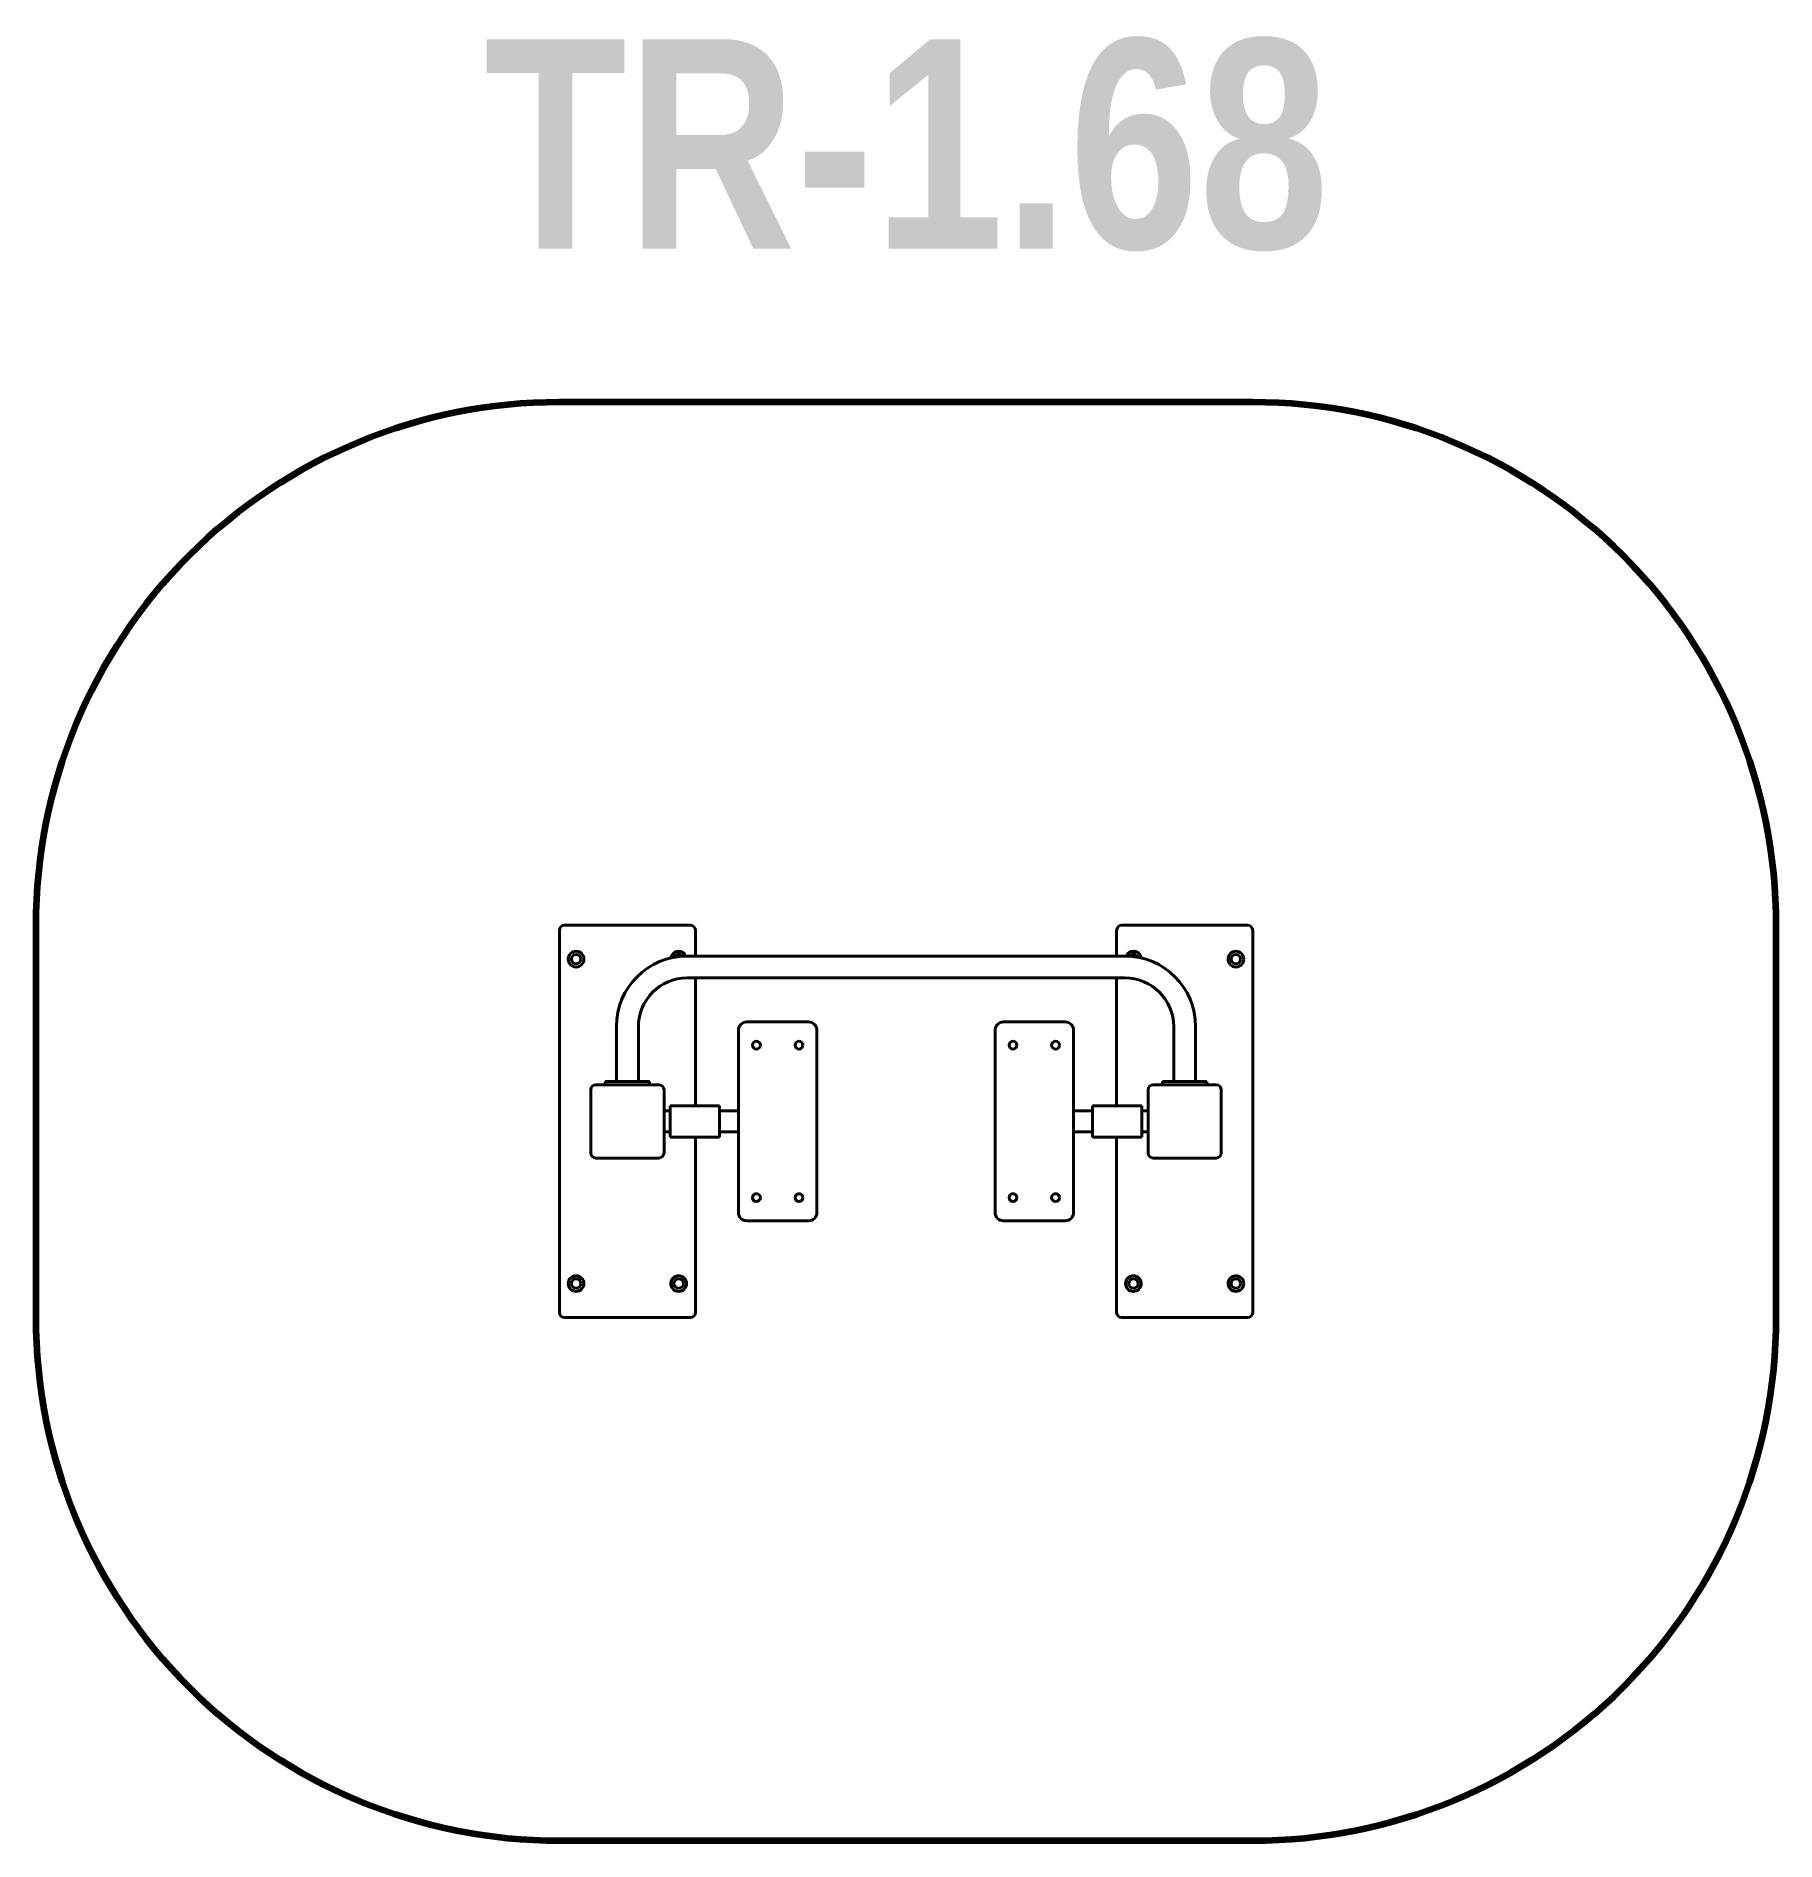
# Model space of a CAD drawing. Header units: millimetres. Extents: x 65696 to 69021, y 1134 to 4583.
import ezdxf

# ---------------------------------------------------------------- set-up
doc = ezdxf.new("R2010")
doc.units = ezdxf.units.MM
doc.layers.add('DiKom', color=7, linetype='Continuous')
doc.styles.add('style1', font='arialbd.ttf', dxfattribs={"width": 0.8})

msp = doc.modelspace()

# ---------------------------------------------------------------- linework, layer by layer
at = {"layer": 'DiKom', "color": 7, "linetype": 'Continuous', "lineweight": 40}
for p, q in [((66696.2, 2258.6), (66696.2, 2873.6)), ((66696.2, 2873.6), (66696.2, 2758.6)), ((66706.2, 2883.6), (66946.2, 2883.6)), ((66956.2, 2873.6), (66956.2, 2824.6)), ((66956.2, 2824.6), (66956.2, 2873.6)), ((66956.2, 2824.6), (66956.2, 2873.6)), ((67761.2, 2873.6), (67761.2, 2824.6)), ((67761.2, 2824.6), (67761.2, 2873.6)), ((67761.2, 2824.6), (67761.2, 2873.6)), ((68011.2, 2883.6), (67771.2, 2883.6)), ((68021.2, 2258.6), (68021.2, 2873.6)), ((68021.2, 2873.6), (68021.2, 2758.6)), ((66940.2, 2824.6), (67358.7, 2824.6)), ((67777.2, 2824.6), (67358.7, 2824.6)), ((66940.2, 2782.6), (67358.7, 2782.6)), ((66956.2, 2538.6), (66956.2, 2782.6)), ((66956.2, 2538.6), (66956.2, 2782.6)), ((66956.2, 2782.6), (66956.2, 2758.6)), ((67777.2, 2782.6), (67358.7, 2782.6)), ((67761.2, 2538.6), (67761.2, 2782.6)), ((67761.2, 2538.6), (67761.2, 2782.6)), ((67761.2, 2782.6), (67761.2, 2758.6)), ((67172.5, 2698.6), (67054.5, 2698.6)), ((67544.8, 2698.6), (67662.8, 2698.6)), ((66805.2, 2689.6), (66805.2, 2584.6)), ((66847.2, 2689.6), (66847.2, 2584.6)), ((67038.5, 2682.6), (67038.5, 2334.6)), ((67188.5, 2334.6), (67188.5, 2682.6)), ((67528.8, 2334.6), (67528.8, 2682.6)), ((67678.8, 2682.6), (67678.8, 2334.6)), ((67870.2, 2689.6), (67870.2, 2584.6)), ((67912.2, 2689.6), (67912.2, 2584.6)), ((66756.2, 2568.6), (66756.2, 2448.6)), ((66886.2, 2578.6), (66766.2, 2578.6)), ((66783.7, 2584.6), (66783.7, 2578.6)), ((66783.7, 2584.6), (66868.7, 2584.6)), ((66868.7, 2584.6), (66868.7, 2578.6)), ((66896.2, 2448.6), (66896.2, 2568.6)), ((67821.2, 2448.6), (67821.2, 2568.6)), ((67831.2, 2578.6), (67951.2, 2578.6)), ((67848.7, 2584.6), (67848.7, 2578.6)), ((67933.7, 2584.6), (67848.7, 2584.6)), ((67933.7, 2584.6), (67933.7, 2578.6)), ((67961.2, 2568.6), (67961.2, 2448.6)), ((66896.2, 2528.6), (66908.2, 2528.6)), ((66908.2, 2538.6), (67002.2, 2538.6)), ((66908.2, 2538.6), (66908.2, 2478.6)), ((67002.2, 2538.6), (67002.2, 2478.6)), ((67002.2, 2528.6), (67038.5, 2528.6)), ((67715.2, 2528.6), (67678.8, 2528.6)), ((67809.2, 2538.6), (67715.2, 2538.6)), ((67715.2, 2538.6), (67715.2, 2478.6)), ((67809.2, 2538.6), (67809.2, 2478.6)), ((67821.2, 2528.6), (67809.2, 2528.6)), ((66896.2, 2488.6), (66908.2, 2488.6)), ((67002.2, 2488.6), (67038.5, 2488.6)), ((67715.2, 2488.6), (67678.8, 2488.6)), ((67821.2, 2488.6), (67809.2, 2488.6)), ((66908.2, 2478.6), (67002.2, 2478.6)), ((66956.2, 2143.6), (66956.2, 2478.6)), ((66956.2, 2318.6), (66956.2, 2478.6)), ((67809.2, 2478.6), (67715.2, 2478.6)), ((67761.2, 2143.6), (67761.2, 2478.6)), ((67761.2, 2318.6), (67761.2, 2478.6)), ((66766.2, 2438.6), (66886.2, 2438.6)), ((67951.2, 2438.6), (67831.2, 2438.6)), ((67054.5, 2318.6), (67172.5, 2318.6)), ((67662.8, 2318.6), (67544.8, 2318.6)), ((66696.2, 2143.6), (66696.2, 2258.6)), ((68021.2, 2143.6), (68021.2, 2258.6)), ((66946.2, 2133.6), (66706.2, 2133.6)), ((67771.2, 2133.6), (68011.2, 2133.6))]:
    msp.add_line(p, q, dxfattribs=at)
at = {"layer": 'DiKom', "color": 3, "lineweight": 200}
msp.add_lwpolyline([(65696.2, 2133.6), (65696.2, 2883.6, -0.414214), (66696.2, 3883.6), (68021.2, 3883.6, -0.414214), (69021.2, 2883.6), (69021.2, 2133.6, -0.414214), (68021.2, 1133.6), (66696.2, 1133.6, -0.414214)], format="xyb", close=True, dxfattribs=at)
at = {"layer": 'DiKom', "color": 7, "linetype": 'Continuous', "lineweight": 40}
for centre, radius in [((66728.2, 2818.6), 15), ((67989.2, 2818.6), 15), ((66728.2, 2818.6), 9), ((67989.2, 2818.6), 9), ((67072.8, 2654.3), 7.5), ((67154.2, 2654.3), 7.5), ((67563.1, 2654.3), 7.5), ((67644.5, 2654.3), 7.5), ((67072.8, 2362.9), 7.5), ((67154.2, 2362.9), 7.5), ((67563.1, 2362.9), 7.5), ((67644.5, 2362.9), 7.5), ((66728.2, 2198.6), 15), ((66728.2, 2198.6), 9), ((66924.2, 2198.6), 15), ((66924.2, 2198.6), 15), ((66924.2, 2198.6), 9), ((66924.2, 2198.6), 9), ((67793.2, 2198.6), 15), ((67793.2, 2198.6), 15), ((67793.2, 2198.6), 9), ((67793.2, 2198.6), 9), ((67989.2, 2198.6), 15), ((67989.2, 2198.6), 9)]:
    msp.add_circle(centre, radius, dxfattribs=at)
for centre, radius, start, end in [((66706.2, 2873.6), 10, 90, 180), ((66706.2, 2873.6), 10, 90, 180), ((66946.2, 2873.6), 10, 0, 90), ((66946.2, 2873.6), 10, 0, 90), ((66946.2, 2873.6), 10, 0, 90), ((67771.2, 2873.6), 10, 90, 180), ((67771.2, 2873.6), 10, 90, 180), ((67771.2, 2873.6), 10, 90, 180), ((68011.2, 2873.6), 10, 0, 90), ((68011.2, 2873.6), 10, 0, 90), ((66924.2, 2818.6), 15, 23.5782, 170.6402), ((66924.2, 2818.6), 15, 23.5782, 156.4218), ((67793.2, 2818.6), 15, 23.5782, 156.4218), ((67793.2, 2818.6), 15, 9.3598, 156.4218), ((66940.2, 2689.6), 135, 90, 180), ((66924.2, 2818.6), 9, 41.8103, 154.8651), ((66924.2, 2818.6), 9, 41.8103, 138.1897), ((67777.2, 2689.6), 135, 0, 90), ((67793.2, 2818.6), 9, 41.8103, 138.1897), ((67793.2, 2818.6), 9, 25.1349, 138.1897), ((66940.2, 2689.6), 93, 90, 180), ((67777.2, 2689.6), 93, 0, 90), ((67054.5, 2682.6), 16, 90, 180), ((67172.5, 2682.6), 16, 0, 90), ((67544.8, 2682.6), 16, 90, 180), ((67662.8, 2682.6), 16, 0, 90), ((66766.2, 2568.6), 10, 90, 180), ((66886.2, 2568.6), 10, 0, 90), ((67831.2, 2568.6), 10, 90, 180), ((67951.2, 2568.6), 10, 0, 90), ((66766.2, 2448.6), 10, 180, 270), ((66886.2, 2448.6), 10, 270, 0), ((67831.2, 2448.6), 10, 180, 270), ((67951.2, 2448.6), 10, 270, 0), ((67054.5, 2334.6), 16, 180, 270), ((67172.5, 2334.6), 16, 270, 0), ((67544.8, 2334.6), 16, 180, 270), ((67662.8, 2334.6), 16, 270, 0), ((66706.2, 2143.6), 10, 180, 270), ((66946.2, 2143.6), 10, 270, 0), ((66946.2, 2143.6), 10, 270, 0), ((67771.2, 2143.6), 10, 180, 270), ((67771.2, 2143.6), 10, 180, 270), ((68011.2, 2143.6), 10, 270, 0)]:
    msp.add_arc(centre, radius, start, end, dxfattribs=at)

# ---------------------------------------------------------------- texts
at = {"layer": 'DiKom', "insert": (66552.4, 4576.6), "char_height": 400, "attachment_point": 1, "style": 'style1'}
msp.add_mtext_dynamic_manual_height_columns('TR-1.68', width=2518.219, gutter_width=2.09, heights=[0], dxfattribs=at)

doc.saveas('drawing.dxf')
